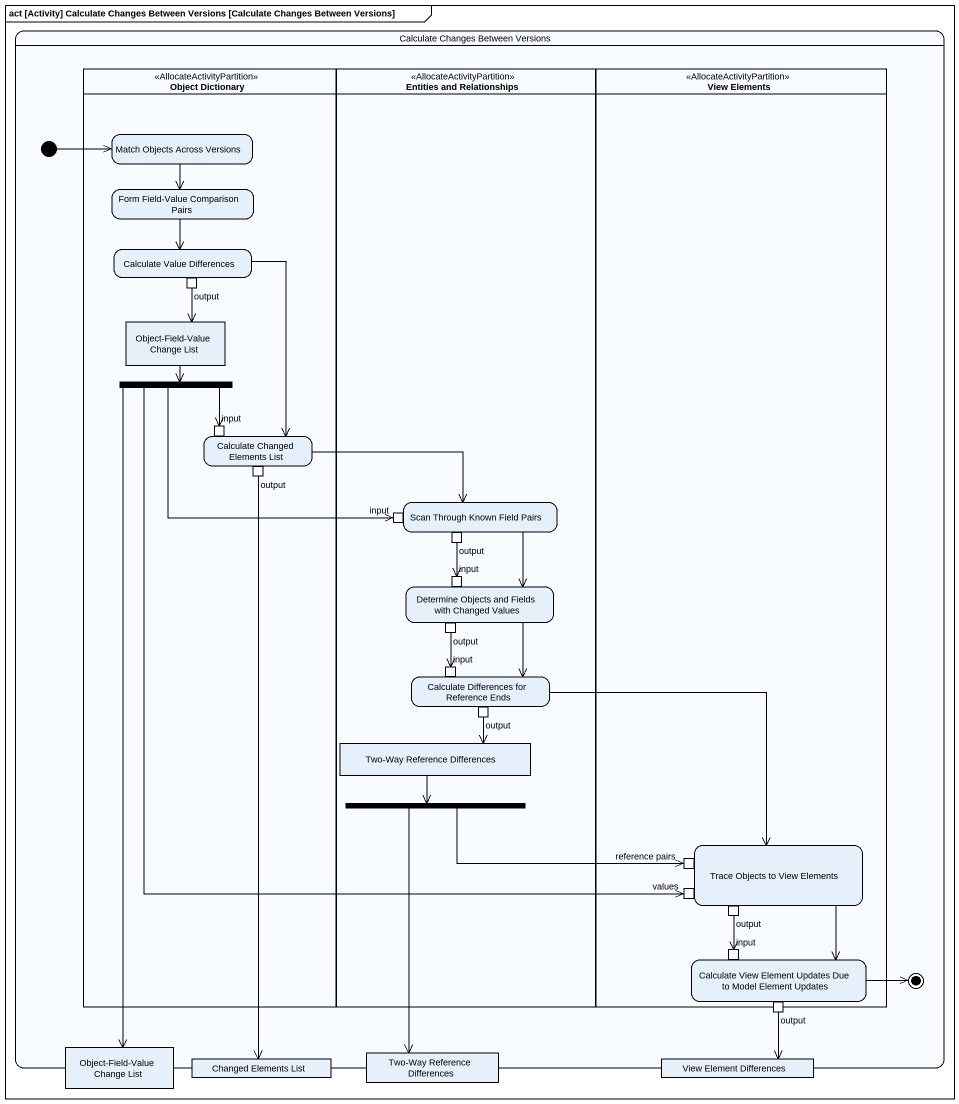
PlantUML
@startuml
mainframe act [Activity] Calculate Changes Between Versions [Calculate Changes Between Versions]
hide empty description
state "Calculate Changes Between Versions" as Calculate_Changes_Between {
  state "Object Dictionary" as Object_Dictionary <<AllocateActivityPartition>> {
    state "Match Objects Across Versions" as Match_Objects_Across
    state "Form Field-Value Comparison Pairs" as Form_Field_Value_Comparison
    state "Calculate Value Differences" as Calculate_Value_Differences {
      state output <<outputPin>>
    }
    state "Object-Field-Value Change List" as Object_Field_Value_Change <<object>>
    state fork1 <<fork>>
    state "Calculate Changed Elements List" as Calculate_Changed_Elements {
      state input <<inputPin>>
      state "output" as output_2 <<outputPin>>
    }
  }
  state "Entities and Relationships" as Entities_and_Relationships <<AllocateActivityPartition>> {
    state "Scan Through Known Field Pairs" as Scan_Through_Known_Field {
      state "input" as input_2 <<inputPin>>
      state "output" as output_3 <<outputPin>>
    }
    state "Determine Objects and Fields with Changed Values" as Determine_Objects_and {
      state "input" as input_3 <<inputPin>>
      state "output" as output_4 <<outputPin>>
    }
    state "Calculate Differences for Reference Ends" as Calculate_Differences_for {
      state "input" as input_4 <<inputPin>>
      state "output" as output_5 <<outputPin>>
    }
    state "Two-Way Reference Differences" as Two_Way_Reference <<object>>
    state fork2 <<fork>>
  }
  state "View Elements" as View_Elements <<AllocateActivityPartition>> {
    state "Trace Objects to View Elements" as Trace_Objects_to_View {
      state "reference pairs" as reference_pairs <<inputPin>>
      state values <<inputPin>>
      state "output" as output_6 <<outputPin>>
    }
    state "Calculate View Element Updates Due to Model Element Updates" as Calculate_View_Element {
      state "input" as input_5 <<inputPin>>
      state "output" as output_7 <<outputPin>>
    }
  }
  state initial1 <<start>>
  state final1 <<end>>
  state "Object-Field-Value Change List" as Object_Field_Value_Change_2 <<object>>
  state "Changed Elements List" as Changed_Elements_List <<object>>
  state "Two-Way Reference Differences" as Two_Way_Reference_2 <<object>>
  state "View Element Differences" as View_Element_Differences <<object>>
}
initial1 -right-> Match_Objects_Across
Match_Objects_Across --> Form_Field_Value_Comparison
Form_Field_Value_Comparison --> Calculate_Value_Differences
Calculate_Value_Differences --> Calculate_Changed_Elements
output --> Object_Field_Value_Change
Object_Field_Value_Change --> fork1
fork1 --> input
fork1 -right-> input_2
fork1 --> values
fork1 --> Object_Field_Value_Change_2
Calculate_Changed_Elements -right-> Scan_Through_Known_Field
output_2 --> Changed_Elements_List
Scan_Through_Known_Field --> Determine_Objects_and
output_3 --> input_3
Determine_Objects_and --> Calculate_Differences_for
output_4 --> input_4
Calculate_Differences_for --> Trace_Objects_to_View
output_5 --> Two_Way_Reference
Two_Way_Reference --> fork2
fork2 -right-> reference_pairs
fork2 --> Two_Way_Reference_2
Trace_Objects_to_View --> Calculate_View_Element
output_6 --> input_5
Calculate_View_Element -right-> final1
output_7 --> View_Element_Differences
@enduml
